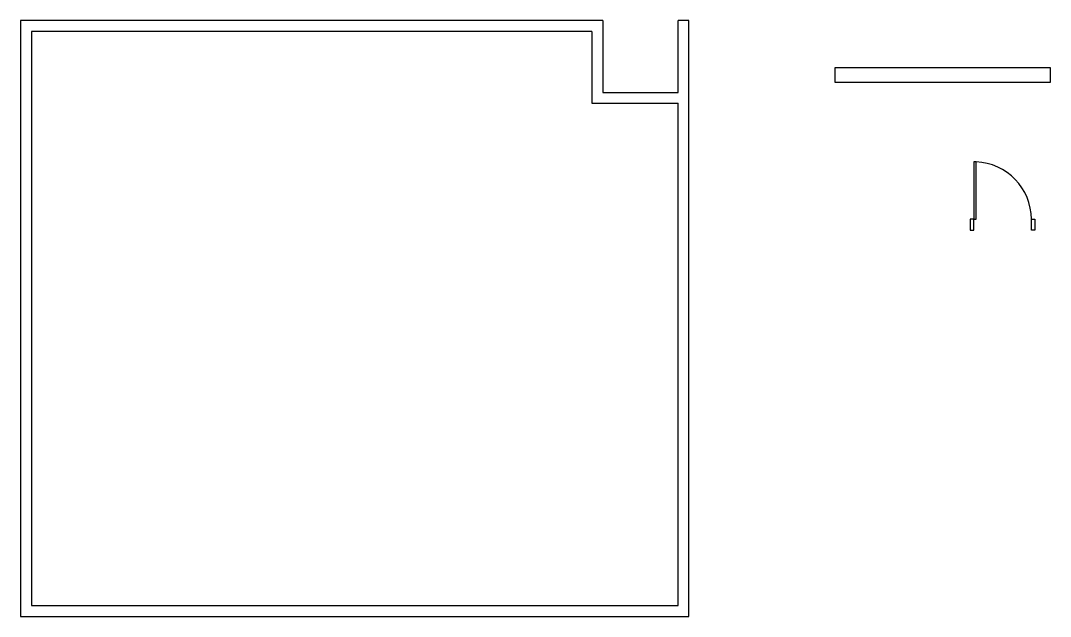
# Model space of a CAD drawing. Header units: millimetres. Extents: x -0.2 to 14.2, y -0.1 to 8.2.
import ezdxf

# ---------------------------------------------------------------- set-up
doc = ezdxf.new("R2010")
doc.units = ezdxf.units.MM
doc.layers.add('ProjetoRede', color=140, linetype='Continuous')

# ---------------------------------------------------------------- blocks, each defined once
blk = doc.blocks.new('*U26')
blk.add_line((0.05, 0.15), (0.08, 0.15))
for points in [[(0.05, 0.15), (0.08, 0.15), (0.08, 0.95), (0.05, 0.95)], [(0, 0), (0.05, 0), (0.05, 0.15), (0, 0.15)], [(0.9, 0), (0.85, 0), (0.85, 0.15), (0.9, 0.15)]]:
    blk.add_lwpolyline(points, close=True)
blk.add_arc((0.05, 0.15), 0.8, 0, 87.8524)
blk = doc.blocks.new('*U29')
blk.add_lwpolyline([(0, 0), (3, 0), (3, 0.2), (0, 0.2)], close=True)

msp = doc.modelspace()

# ---------------------------------------------------------------- linework, layer by layer
for p, q in [((7.95, 8.15), (7.95, 7.15)), ((7.8, 8), (7.8, 7)), ((7.95, 7.15), (9, 7.15)), ((7.8, 7), (9, 7))]:
    msp.add_line(p, q)
for points in [[(7.95, 8.15), (-0.15, 8.15), (-0.15, -0.15), (9.15, -0.15), (9.15, 8.15), (9, 8.15)], [(9, 7.15), (9, 8.15)], [(7.8, 8), (0, 8), (0, 0), (9, 0), (9, 7)]]:
    msp.add_lwpolyline(points)

# ---------------------------------------------------------------- block references
msp.add_blockref('*U26', (13.064, 5.232))
at = {"layer": 'ProjetoRede'}
msp.add_blockref('*U29', (11.179, 7.292), dxfattribs=at)

doc.saveas('drawing.dxf')
